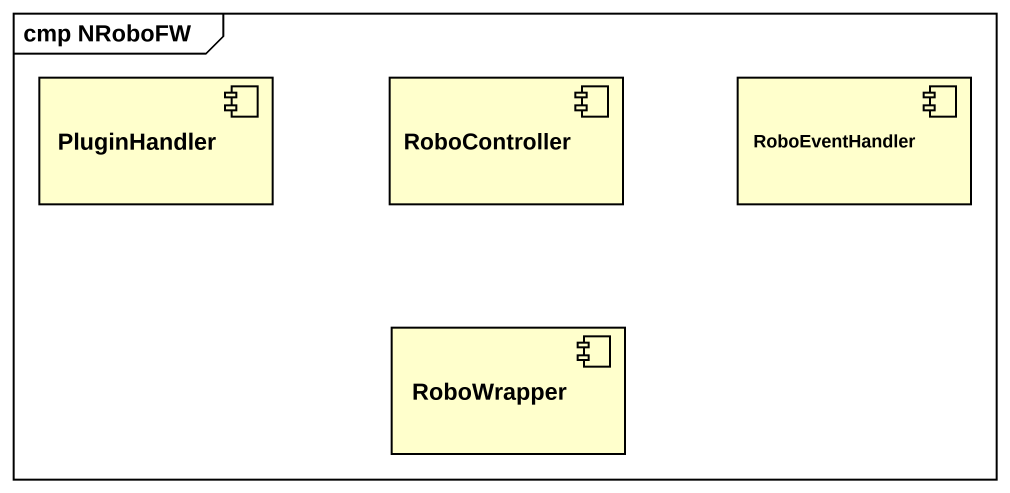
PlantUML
@startuml
mainframe cmp NRoboFW
component PluginHandler
component RoboController
component RoboEventHandler
component RoboWrapper
@enduml
